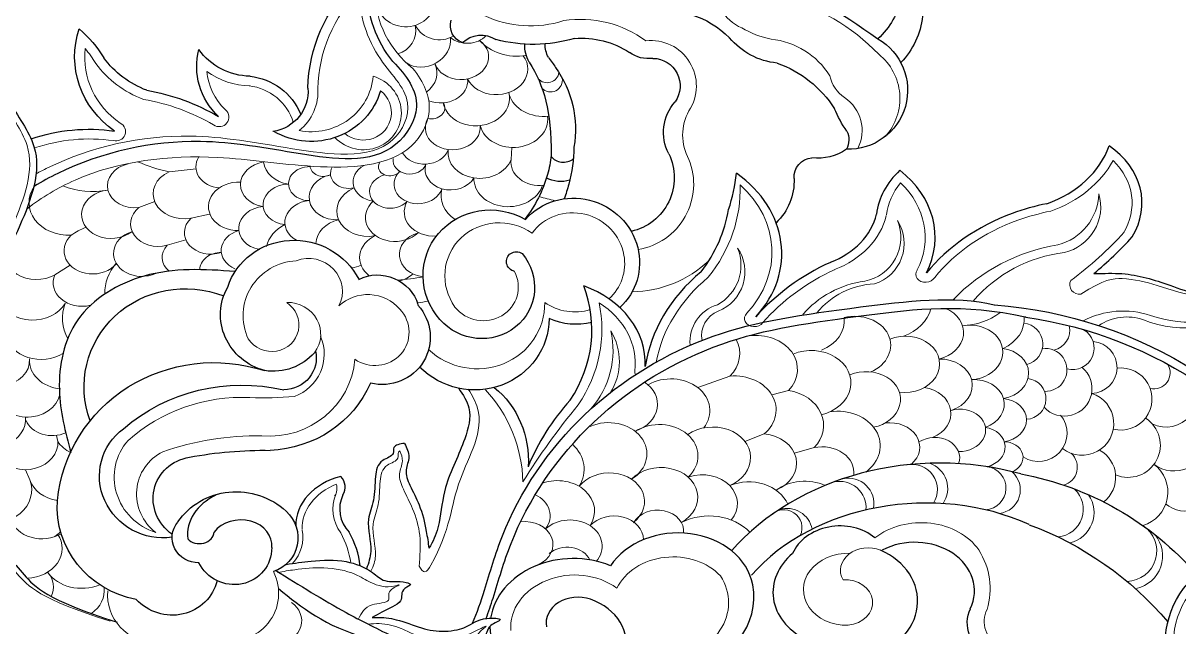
# Model space of a CAD drawing. Header units: inches. Extents: x 21 to 222, y 5 to 84.
# Drawn here: x 56.1 to 101.34, y 33.87 to 57.52 of the extents above; entities that cross this region are included whole.
import ezdxf

# ---------------------------------------------------------------- set-up
doc = ezdxf.new("R2010")
doc.units = ezdxf.units.IN
doc.header["$MEASUREMENT"] = 0
doc.layers.add('Cay', color=96, linetype='Continuous', lineweight=15)
doc.layers.add('LAYER4', color=250, linetype='Continuous', lineweight=9)
doc.layers.add('NETTHAY', color=7, linetype='Continuous')

# ---------------------------------------------------------------- blocks, each defined once
blk = doc.blocks.new('ro')
at = {"layer": 'LAYER4', "ltscale": 3000}
for p, q in [((4307.399, -10309.529), (4307.362, -10308.944)), ((4323.924, -10310.12), (4322.608, -10309.982)), ((4325.386, -10311.845), (4324.614, -10311.562)), ((4322.859, -10312.359), (4321.977, -10312.167)), ((4324.018, -10313.678), (4323.114, -10313.411)), ((4329.437, -10315.102), (4328.708, -10314.636)), ((4296.826, -10320.003), (4298.374, -10320.559)), ((4293.997, -10320.697), (4294.8, -10320.904)), ((4295.169, -10322.8), (4296.102, -10323.168)), ((4329.302, -10323.162), (4329.359, -10322.866)), ((4292.755, -10323.46), (4293.712, -10323.726)), ((4330.656, -10325.02), (4330.861, -10324.527)), ((4329.16, -10327.538), (4329.441, -10327.764))]:
    blk.add_line(p, q, dxfattribs=at)
for centre, radius, start, end in [((4308.978, -10301.406), 5.751, 327.3564, 3.1177), ((4296.948, -10311.501), 10.166, 104.7415, 135.9819), ((4312.486, -10301.621), 1.493, 191.0191, 4.7678), ((4309.243, -10301.381), 4.732, 307.7554, 359.195), ((4295.377, -10301.191), 2.162, 293.878, 330.5289), ((4304.042, -10308.068), 5.314, 81.2823, 126.432), ((4306.459, -10297.786), 5.282, 252.2299, 295.1962), ((4293.96, -10299.284), 4.51, 281.1899, 300.558), ((4310.866, -10302.421), 1.321, 238.5495, 331.9047), ((4313.173, -10303.288), 1.168, 167.896, 255.0816), ((4295.233, -10307.502), 3.814, 95.9984, 147.9803), ((4300.639, -10305.972), 2.193, 83.5334, 213.2672), ((4291.359, -10306.578), 2.748, 128.8154, 221.8697), ((4290.327, -10305.115), 1.711, 304.1725, 347.714), ((4305.487, -10305.692), 0.568, 169.399, 317.9773), ((4305.658, -10305.238), 0.579, 188.215, 318.4783), ((4292.353, -10308.125), 1.916, 123.7291, 207.2401), ((4296.705, -10308.35), 2.406, 330.8493, 29.2093), ((4301.786, -10310.717), 3.21, 158.1414, 260.5582), ((4281.166, -10311.82), 2.258, 163.8487, 257.205), ((4281.663, -10311.082), 2.668, 182.3611, 255.1567), ((4290.45, -10313.589), 2.044, 147.2408, 252.6641), ((4290.728, -10313.298), 2.157, 157.7912, 258.8921), ((4279.811, -10320.933), 6.963, 40.9073, 82.9476), ((4279.541, -10322.575), 9.029, 43.9241, 80.8309), ((4298.128, -10314.966), 2.029, 145.5343, 248.547), ((4298.458, -10314.644), 2.167, 157.5827, 241.6962), ((4301.656, -10310.351), 5.58, 226.8668, 268.949), ((4279.941, -10315.583), 0.465, 261.1224, 26.1944), ((4289.661, -10319.351), 3.816, 39.0903, 87.2964), ((4289.71, -10320.109), 4.732, 40.2587, 82.6752), ((4274.567, -10311.534), 5.865, 237.3445, 289.3396), ((4274.823, -10312.199), 5.473, 231.3195, 291.6881), ((4277.827, -10321.044), 4.189, 62.6005, 108.3337), ((4296.937, -10318.028), 1.256, 348.7449, 69.0564), ((4296.9, -10318.329), 1.855, 354.366, 73.3671), ((4277.651, -10319.509), 2.366, 55.4604, 109.8852), ((4282.723, -10318.456), 1.016, 95.8652, 256.2209), ((4280.267, -10318.649), 1.038, 120.7546, 285.335), ((4281.395, -10317.781), 0.992, 167.6504, 257.1633), ((4305.017, -10319.285), 2.851, 148.7807, 212.1364), ((4306.757, -10318.758), 4.284, 167.18, 221.4064), ((4279.375, -10319.584), 1.254, 94.4337, 268.758), ((4281.577, -10319.703), 1.037, 81.3938, 272.6712), ((4276.334, -10319.843), 0.779, 147.7834, 283.635), ((4277.931, -10321.108), 1.502, 82.7122, 284.2618), ((4280.662, -10320.605), 1.334, 129.7805, 317.3926), ((4275.752, -10320.992), 1.476, 139.6999, 296.8741), ((4282.546, -10321.102), 0.989, 97.0551, 267.1154), ((4279.808, -10322.297), 1.531, 107.4985, 308.1014), ((4275.358, -10322.95), 1.64, 125.2673, 306.457), ((4281.909, -10322.758), 1.375, 140.5755, 303.0681), ((4277.585, -10323.342), 1.557, 122.6013, 292.8525), ((4279.689, -10324.899), 1.504, 118.547, 232.1464), ((4274.81, -10325.004), 1.523, 125.1983, 309.7412), ((4280.946, -10324.402), 0.907, 132.706, 254.0053), ((4277.352, -10325.613), 1.687, 127.1818, 253.5779), ((4283.945, -10325.5), 1.151, 130.7217, 263.2348), ((4284.535, -10325.42), 1.048, 97.4796, 266.6746), ((4287.59, -10325.436), 1.288, 108.6144, 214.4212), ((4288.019, -10325.486), 1.219, 78.2069, 212.6473), ((4291.102, -10326.178), 1.239, 77.657, 189.9917), ((4291.524, -10326.366), 1.276, 77.7947, 184.8573), ((4280.74, -10326.596), 1.508, 145.4237, 257.0097), ((4281.1, -10326.439), 1.347, 133.6969, 264.2938), ((4294.073, -10327.64), 1.244, 73.3769, 169.151), ((4294.218, -10327.337), 0.877, 41.5362, 205.5365), ((4277.668, -10328.462), 1.465, 122.7786, 268.8286), ((4277.529, -10328.694), 1.61, 140.7955, 257.2674), ((4271.511, -10332.875), 3.877, 342.5055, 125.2123), ((4283.291, -10331.86), 1.252, 290.7189, 27.526)]:
    blk.add_arc(centre, radius, start, end, dxfattribs=at)
for centre, major_axis, ratio, start_param, end_param in [((4309.359, -10306.41), (6.984, 2.462), 0.966527, -0.306238, 0.427461), ((4324.071, -10304.652), (3.723, 1.313), 0.966527, -1.301293, -0.222274), ((4332.008, -10307.333), (4.307, 3.29), 0.941815, 1.808267, 1.973059), ((4323.416, -10302.051), (4.775, 1.683), 0.966527, -1.544809, -0.965645), ((4314.565, -10307.242), (1.765, 0.622), 0.966527, 1.513438, 5.191066), ((4317.129, -10305.192), (2.91, 1.026), 0.966527, 2.89613, 4.552164), ((4320.033, -10302.575), (3.301, 1.164), 0.966527, 4.377025, 5.018455), ((4319.164, -10305.095), (2.788, 0.983), 0.966527, -1.134558, -0.40956), ((4314.565, -10307.242), (1.309, 0.461), 0.966527, 1.911524, 5.064343), ((4319.282, -10306.192), (2.416, 0.852), 0.966527, 2.734966, 3.687005), ((4320.315, -10308.382), (2.365, 0.834), 0.966527, 1.344585, 2.520154), ((4326.667, -10315.985), (9.244, 3.259), 0.966527, 1.396669, 1.766525), ((4321.509, -10307.475), (0.453, 0.16), 0.966527, 1.933392, 4.984377), ((4326.499, -10308.175), (0.446, 0.157), 0.966527, 1.713641, 4.631897), ((4327.604, -10316.503), (7.743, 2.73), 0.966527, 0.889729, 1.363646), ((4301.124, -10293.344), (18.186, 6.411), 0.966527, 4.601373, 4.643304), ((4304.37, -10314.502), (2.329, 0.821), 0.966527, 0.2814, 2.646142), ((4307.915, -10315.206), (2.542, 0.896), 0.966527, -0.94217, 1.847972), ((4304.37, -10314.502), (2.329, 0.821), 0.966527, 2.646142, 3.620248), ((4317.15, -10315.876), (1.519, 0.536), 0.966527, 0.839092, 3.278554), ((4317.556, -10317.141), (2.644, 0.932), 0.966527, -0.75115, 1.162111), ((4308.768, -10315.651), (1.626, 0.573), 0.966527, 2.351689, 5.281628), ((4314.3, -10317.993), (1.969, 0.375), 0.963109, 0.604204, 2.256853), ((4304.37, -10314.502), (2.329, 0.821), 0.966527, 4.055341, 4.989996), ((4309.099, -10316.407), (3.151, 1.111), 0.966527, 2.802443, 5.139516), ((4314.011, -10317.85), (1.593, 0.562), 0.966527, 2.067782, 4.975709), ((4318.143, -10317.949), (1.464, 0.516), 0.966527, 1.17929, 3.450625), ((4318.988, -10317.509), (1.266, 0.446), 0.966527, 1.83504, 5.370359), ((4318.717, -10318.898), (2.167, 0.764), 0.966527, 2.421744, 4.005228), ((4319.179, -10318.775), (4.016, 1.416), 0.966527, 2.892575, 4.445596), ((4310.74, -10324.248), (1.73, 4.825), 0.727508, 1.025117, 2.000625), ((4319.694, -10305.215), (15.394, 5.427), 0.966527, 4.271631, 4.403883), ((4320.202, -10329.139), (7.881, 2.778), 0.966527, 0.487535, 1.264638), ((4319.394, -10336.086), (12.826, 4.521), 0.966527, 0.877286, 1.238961), ((4323.745, -10324.942), (2.681, 0.945), 0.966527, 4.679594, 6.656679), ((4323.095, -10325.747), (2.274, 0.802), 0.966527, -1.238259, 0.749503), ((4321.036, -10330.465), (2.278, 0.803), 0.966527, 2.346258, 4.60207), ((4324.643, -10330.672), (2.131, 0.751), 0.966527, 4.337114, 6.063328)]:
    blk.add_ellipse(centre, major_axis=major_axis, ratio=ratio, start_param=start_param, end_param=end_param, dxfattribs=at)
at = {"layer": 'LAYER4', "ltscale": 3000, "extrusion": (0, 0, -1)}
for centre, major_axis, ratio, start_param, end_param in [((4309.503, -10302.995), (-1.125, 0.038), 0.813953, 3.861799, 5.604259), ((4307.075, -10302.698), (-2.253, 0.076), 0.813953, 3.725382, 4.868847), ((4309.805, -10304.584), (-1.323, 0.045), 0.813953, 3.401864, 7.094364), ((4311.599, -10303.902), (-1.178, 0.584), 0.852059, 3.580222, 5.995231), ((4308.098, -10305.167), (-1.506, 0.051), 0.813953, 3.486544, 6.799745), ((4312.512, -10305.354), (-1.533, 0.052), 0.813953, -0.861613, 0.333709), ((4310.791, -10305.74), (-1.295, 0.044), 0.813953, 4.21745, 6.346939), ((4309.083, -10306.59), (-1.606, 0.054), 0.813953, 3.252816, 6.471688), ((4305.799, -10306.026), (-1.745, 0.059), 0.813953, 3.359863, 4.813134), ((4311.244, -10307.039), (-0.644, 0.022), 0.813953, 4.385971, 6.740359), ((4307.277, -10307.604), (-1.645, 0.056), 0.813953, 3.311958, 6.365274), ((4310.214, -10307.981), (-1.327, 0.045), 0.813953, 2.703881, 6.332837), ((4308.889, -10309.171), (-1.56, 0.053), 0.813953, 3.018855, 5.95656), ((4311.567, -10308.795), (-1.177, 0.04), 0.813953, 3.534743, 5.952682), ((4281.359, -10311.681), (-3.964, 0.134), 0.813953, -0.496238, 0.667104), ((4283.56, -10307.744), (-5.739, 0.194), 0.813953, -1.197842, -0.444915), ((4306.003, -10309.64), (-1.403, 0.047), 0.813953, 3.002168, 4.823236), ((4312.29, -10309.574), (-0.808, 0.027), 0.813953, 2.963484, 5.971364), ((4317.845, -10309.507), (-1.525, 0.051), 0.813953, 3.214224, 4.482873), ((4319.125, -10310.726), (-1.348, 0.045), 0.813953, 1.720266, 4.489427), ((4321.359, -10309.869), (-1.27, 0.043), 0.813953, 2.635435, 4.574412), ((4322.159, -10304.748), (-6.803, 0.23), 0.813953, 4.180639, 4.422602), ((4310.312, -10309.99), (-1.242, 0.042), 0.813953, 2.860379, 5.801724), ((4311.879, -10310.706), (-1.177, 0.04), 0.813953, 2.417238, 5.991633), ((4313.255, -10309.878), (-0.549, 0.019), 0.813953, 2.667459, 5.72144), ((4313.874, -10310.602), (-1.162, 0.039), 0.813953, 2.112751, 4.524303), ((4315.222, -10310.193), (-0.903, 0.03), 0.813953, 2.681287, 4.95323), ((4316.455, -10309.814), (-0.656, 0.022), 0.813953, 3.165792, 5.217772), ((4317.141, -10310.693), (-1.01, 0.034), 0.813953, 1.511299, 4.677603), ((4323.196, -10311.176), (-1.496, 0.05), 0.813953, 2.051455, 4.912306), ((4325.581, -10310.782), (-1.322, 0.045), 0.813953, 1.78626, 4.832728), ((4292.457, -10313.353), (-5.064, 0.171), 0.813953, -0.418385, 0.671623), ((4285.128, -10312.506), (-4.158, 0.14), 0.813953, 2.522121, 3.011219), ((4300.778, -10314.072), (-5.984, 0.202), 0.813953, -0.675049, 0.706702), ((4305.834, -10311.094), (-9.5, 0.321), 0.813953, -0.604682, 0.002182), ((4307.506, -10310.435), (-1.689, 0.057), 0.813953, 3.089436, 5.990261), ((4313.223, -10311.063), (-1.014, 0.034), 0.813953, 1.83499, 5.592452), ((4315.805, -10311.341), (-1.356, 0.046), 0.813953, 1.778874, 4.739209), ((4318.183, -10311.703), (-1.199, 0.04), 0.813953, 1.516727, 4.566085), ((4320.58, -10311.791), (-1.439, 0.049), 0.813953, 1.463871, 4.702793), ((4327.581, -10308.422), (-3.258, 0.11), 0.813953, 4.214411, 4.902101), ((4308.92, -10311.241), (-1.864, 0.063), 0.813953, 2.902453, 3.998646), ((4314.297, -10312.003), (-1.526, 0.052), 0.813953, 2.009066, 4.915892), ((4326.71, -10312.171), (-1.443, 0.049), 0.813953, 1.660377, 5.432458), ((4328.738, -10311.599), (-1.954, 0.066), 0.813953, 2.589888, 4.730524), ((4311.11, -10312.05), (-1.451, 0.049), 0.813953, 2.675133, 4.756407), ((4312.993, -10312.317), (-1.442, 0.049), 0.813953, 2.375491, 5.548465), ((4317.041, -10312.561), (-1.289, 0.044), 0.813953, 1.626055, 4.08156), ((4319.27, -10312.85), (-1.289, 0.044), 0.813953, 1.626055, 4.456008), ((4324.42, -10312.62), (-1.365, 0.046), 0.813953, 2.328868, 4.984286), ((4279.322, -10319.27), (-9.508, 0.893), 0.782475, 1.70874, 1.884537), ((4279.322, -10319.27), (-9.138, 0.308), 0.813953, 1.948016, 2.526231), ((4293.605, -10311.607), (-4.412, 0.149), 0.813953, -1.169718, -0.21829), ((4315.36, -10313.598), (-1.47, 0.05), 0.813953, 1.798973, 3.09695), ((4321.89, -10313.049), (-1.296, 0.044), 0.813953, 2.387692, 5.072633), ((4317.361, -10313.981), (-1.883, 0.064), 0.813953, 2.080605, 2.934228), ((4320.169, -10313.915), (-1.236, 0.042), 0.813953, 1.860103, 4.201399), ((4325.235, -10314.06), (-1.374, 0.046), 0.813953, 1.911211, 5.187849), ((4326.265, -10315.504), (-3.735, 0.126), 0.813953, 2.011083, 2.235275), ((4293.035, -10304.006), (-18.986, 0.641), 0.813953, -0.867477, -0.665473), ((4311.434, -10314.106), (-1.362, 0.046), 0.813953, 1.890024, 4.524184), ((4313.239, -10314.26), (-1.481, 0.05), 0.813953, 2.041931, 3.929623), ((4327.604, -10313.929), (-1.394, 0.047), 0.813953, 2.389656, 5.64068), ((4321.421, -10314.849), (-1.017, 0.034), 0.813953, 1.522811, 3.108116), ((4323.117, -10314.248), (-1.148, 0.039), 0.813953, 2.445184, 3.91477), ((4330.316, -10314.057), (-1.566, 0.053), 0.813953, 2.764976, 5.281043), ((4315.36, -10313.598), (-1.47, 0.05), 0.813953, -1.427468, -1.084795), ((4324.048, -10315.918), (-2.977, 0.1), 0.813953, 2.498822, 3.144715), ((4287.368, -10315.077), (-0.48, 0.016), 0.813953, 2.548377, 5.842654), ((4286.584, -10322.354), (-10.628, 0.359), 0.813953, 2.049425, 2.492978), ((4291.55, -10320.289), (-8.925, 0.301), 0.813953, 2.329862, 2.9669), ((4313.239, -10314.26), (-1.481, 0.05), 0.813953, -1.29196, -0.767264), ((4328.112, -10315.479), (-1.409, 0.048), 0.813953, 2.765704, 4.963871), ((4330.489, -10315.912), (-1.7, 0.057), 0.813953, 2.246305, 5.81659), ((4285.716, -10315.219), (-2.885, 0.097), 0.813953, -1.552199, -0.867176), ((4287.154, -10317.908), (-1.62, 0.055), 0.813953, -1.333235, 1.06339), ((4289.311, -10316.395), (-2.244, 0.076), 0.813953, -1.198808, -0.235711), ((4306.015, -10319.437), (-4.616, 0.156), 0.813953, -0.12567, 0.874263), ((4312.25, -10317.86), (-9.235, 0.312), 0.813953, -0.530101, 0.146406), ((4326.035, -10317.162), (-3.042, 0.103), 0.813953, 2.82264, 3.528875), ((4284.531, -10317.285), (-1.924, 0.065), 0.813953, -1.111197, 0.059322), ((4285.26, -10318.857), (-1.622, 0.055), 0.813953, -1.5303, 1.744169), ((4290.807, -10318.534), (-1.748, 0.059), 0.813953, -1.132459, 1.833006), ((4293.211, -10317.346), (-1.912, 0.065), 0.813953, -1.164531, 0.068956), ((4295.644, -10317.216), (-0.483, 0.016), 0.813953, 2.385373, 5.715742), ((4288.369, -10319.433), (-1.676, 0.057), 0.813953, 4.522561, 8.27853), ((4295.596, -10319.692), (-2.033, 0.069), 0.813953, -0.693226, 1.697937), ((4330.084, -10317.78), (-1.742, 0.059), 0.813953, 3.272769, 5.319303), ((4298.492, -10318.93), (-2.138, 0.072), 0.813953, -0.704945, 0.36996), ((4283.904, -10319.879), (-1.512, 0.051), 0.813953, -1.400321, 1.375984), ((4286.694, -10320.462), (-1.579, 0.053), 0.813953, -1.239584, 1.565658), ((4292.921, -10320.349), (-1.943, 0.066), 0.813953, -1.326041, 1.997194), ((4328.957, -10319.227), (-1.718, 0.058), 0.813953, 3.061533, 4.562547), ((4332.097, -10319.287), (-1.428, 0.048), 0.813953, 3.221911, 6.339922), ((4290.26, -10321.15), (-1.675, 0.057), 0.813953, -1.382427, 2.022656), ((4285.045, -10321.373), (-1.477, 0.05), 0.813953, -1.211106, 1.614103), ((4296.638, -10321.658), (-2.044, 0.069), 0.813953, -0.797093, 1.635485), ((4299.703, -10321.691), (-1.909, 0.064), 0.813953, -0.594476, 2.142357), ((4302.036, -10321.382), (-1.712, 0.058), 0.813953, -1.223049, 0.870268), ((4300.931, -10319.779), (-0.49, 0.017), 0.813953, 3.03482, 3.493089), ((4287.729, -10321.825), (-1.581, 0.053), 0.813953, -1.139723, 1.357069), ((4294.437, -10322.405), (-2.137, 0.072), 0.813953, -0.692551, 1.335799), ((4330.75, -10320.72), (-1.554, 0.052), 0.813953, 3.277047, 6.319981), ((4283.796, -10322.133), (-1.3, 0.044), 0.813953, -1.440625, 1.396547), ((4268.784, -10340.457), (-42.677, 1.441), 0.813953, 2.519708, 2.643076), ((4285.726, -10322.623), (-1.257, 0.042), 0.813953, 4.641158, 8.161289), ((4291.64, -10323.394), (-2.077, 0.07), 0.813953, -0.873328, 1.71578), ((4332.485, -10322.123), (-1.625, 0.055), 0.813953, 2.744522, 6.347106), ((4284.73, -10323.443), (-1.203, 0.041), 0.813953, -1.319434, 1.339884), ((4289.131, -10323.455), (-1.475, 0.05), 0.813953, -0.787896, 1.675181), ((4297.674, -10323.969), (-1.847, 0.062), 0.813953, -1.12501, 2.242052), ((4300.261, -10323.884), (-1.891, 0.064), 0.813953, -0.751125, 2.195026), ((4302.719, -10323.784), (-1.881, 0.063), 0.813953, -0.945944, 2.019178), ((4329.566, -10321.796), (-1.333, 0.045), 0.813953, 3.428717, 5.190837), ((4286.945, -10323.963), (-1.221, 0.041), 0.813953, -0.317481, 2.199419), ((4295.369, -10324.232), (-1.766, 0.06), 0.813953, -1.144304, 1.430103), ((4283.597, -10323.942), (-0.938, 0.032), 0.813953, -1.154037, 1.538121), ((4292.392, -10324.691), (-1.558, 0.053), 0.813953, -0.129007, 1.778145), ((4306.139, -10324.536), (-2.269, 0.077), 0.813953, -0.484257, 0.68528), ((4327.731, -10322.459), (-1.782, 0.06), 0.813953, 3.605808, 4.126532), ((4330.86, -10323.255), (-1.561, 0.053), 0.813953, 3.680321, 6.315417), ((4298.196, -10326.185), (-1.732, 0.058), 0.813953, -0.623561, 1.899395), ((4300.174, -10325.88), (-1.791, 0.06), 0.813953, -1.004463, 2.44261), ((4302.668, -10326.079), (-1.715, 0.058), 0.813953, -0.824786, 2.532875), ((4293.227, -10326.798), (-2.1, 0.071), 0.813953, 1.043449, 2.252093), ((4295.934, -10326.759), (-2.017, 0.068), 0.813953, 0.308495, 2.00477), ((4305.189, -10326.544), (-1.825, 0.062), 0.813953, -0.5232, 1.928956), ((4316.865, -10325.439), (-1.05, 0.035), 0.813953, -0.489919, 0.2079), ((4314.606, -10327.339), (-2.888, 0.097), 0.813953, 1.986369, 3.134207), ((4328.972, -10324.619), (-1.747, 0.059), 0.813953, 3.385195, 4.484632), ((4332.514, -10325.533), (-1.953, 0.066), 0.813953, 4.377233, 6.570286), ((4306.977, -10326.769), (-1.463, 0.049), 0.813953, -0.587807, 1.007829), ((4313.244, -10326.412), (-2.768, 0.093), 0.813953, 2.789649, 3.648908), ((4300.332, -10327.521), (-1.274, 0.043), 0.813953, -0.10986, 2.671848), ((4297.866, -10328.812), (-2.513, 0.085), 0.813953, 0.620044, 2.089311), ((4302.445, -10327.94), (-1.441, 0.049), 0.813953, -0.018011, 2.453898), ((4304.575, -10328.241), (-1.574, 0.053), 0.813953, -0.647863, 2.373288), ((4306.754, -10328.157), (-1.377, 0.046), 0.813953, -1.097719, 1.679821), ((4330.047, -10326.582), (-1.581, 0.053), 0.813953, 3.364493, 5.299838), ((4287.618, -10329.711), (-3.219, 0.109), 0.813953, 0.479382, 2.295025), ((4320.148, -10327.82), (-2.689, 0.091), 0.813953, -0.644376, 0.129979), ((4322.473, -10329.984), (-7.413, 0.25), 0.813953, 0.118516, 0.366599), ((4330.837, -10328.351), (-1.747, 0.059), 0.813953, -1.564115, 0.4712), ((4289.337, -10330.336), (-5.086, 0.172), 0.813953, -0.271848, 0.443122), ((4290.159, -10329.383), (-1.324, 0.045), 0.813953, 1.064927, 3.546852), ((4291.134, -10330.31), (-2.138, 0.072), 0.813953, 1.487412, 4.693674), ((4299.602, -10331.1), (-2.894, 0.098), 0.813953, 0.613974, 2.732667), ((4304.704, -10329.25), (-1.192, 0.04), 0.813953, 0.340345, 2.335502), ((4300.293, -10330.991), (-3.403, 0.115), 0.813953, -1.516491, 0.458078), ((4304.359, -10332.107), (-3.055, 0.103), 0.813953, 0.799121, 3.18135), ((4328.128, -10328.707), (-1.91, 0.064), 0.813953, 3.621748, 5.149266), ((4330.943, -10330.201), (-1.435, 0.048), 0.813953, -0.437826, 0.620343), ((4291.289, -10330.954), (-1.36, 0.046), 0.813953, -1.470041, 1.596347), ((4328.883, -10330.38), (-1.829, 0.062), 0.813953, -0.877485, 0.065603), ((4318.976, -10331.848), (-1.46, 0.049), 0.813953, 3.849812, 7.105186)]:
    blk.add_ellipse(centre, major_axis=major_axis, ratio=ratio, start_param=start_param, end_param=end_param, dxfattribs=at)
at = {"layer": 'LAYER4', "ltscale": 3000}
for points, knots in [([(4348.549, -10303.145), (4348.543, -10303.156), (4348.041, -10304.056), (4348.364, -10306.451), (4345.643, -10308.364), (4342.877, -10311.443), (4344.294, -10316.582), (4344.139, -10323.298), (4340.341, -10330.222), (4334.18, -10334.239), (4328.447, -10335.575), (4323.997, -10337.548), (4319.939, -10339.029), (4318.492, -10340.955), (4317.983, -10341.633)], [13.694755, 13.694755, 13.694755, 13.694755, 14.169073, 53.423338, 92.598745, 129.693508, 201.755993, 276.21101, 389.45037, 481.686003, 541.921572, 606.790035, 664.676772, 696.067211, 696.067211, 696.067211, 696.067211]), ([(4313.82, -10304.508), (4313.27, -10305.369), (4311.919, -10306.478), (4313.292, -10309.7), (4318.322, -10308.99), (4323.56, -10307.993), (4327.904, -10308.945), (4330.171, -10310.123), (4330.352, -10310.223)], [81.507045, 81.507045, 81.507045, 81.507045, 115.694969, 142.362107, 200.078644, 260.588598, 349.057468, 356.863945, 356.863945, 356.863945, 356.863945]), ([(4312.14, -10305.122), (4311.617, -10305.791), (4311.018, -10307.066), (4312.5, -10309.865), (4317.029, -10310.028), (4322.246, -10309.129), (4327.339, -10309.698), (4330.07, -10311.364), (4330.789, -10311.916)], [114.173239, 114.173239, 114.173239, 114.173239, 146.056636, 172.723774, 233.490218, 291.61745, 378.777777, 413.231937, 413.231937, 413.231937, 413.231937]), ([(4333.466, -10305.376), (4333.072, -10305.315), (4332.31, -10305.642), (4331.916, -10307.039), (4330.092, -10309.181), (4331.522, -10313.032), (4333.484, -10316.778), (4335.384, -10321.26), (4334.528, -10326.16), (4331.829, -10328.854), (4330.221, -10330.775), (4326.769, -10331.857)], [852.020651, 852.020651, 852.020651, 852.020651, 859.614852, 875.898658, 907.521822, 957.364121, 1015.417235, 1077.241049, 1139.746491, 1191.611053, 1216.784237, 1216.784237, 1216.784237, 1216.784237]), ([(4274.44, -10318.499), (4274.111, -10318.449), (4273.051, -10318.283), (4271.296, -10317.764), (4270.804, -10316.646), (4269.555, -10315.649), (4271.372, -10315.878), (4272.468, -10315.913), (4274.32, -10316.294), (4276.017, -10315.614), (4277.724, -10315.211), (4278.749, -10315.315), (4279.869, -10316.042)], [7.095279, 7.095279, 7.095279, 7.095279, 16.907404, 45.109838, 64.47034, 74.429192, 87.206536, 104.384852, 123.182791, 149.268206, 169.959662, 185.506634, 185.506634, 185.506634, 185.506634]), ([(4309.466, -10320.641), (4309.287, -10320.94), (4308.474, -10322.299), (4310.383, -10325.434), (4310.292, -10327.515), (4311.554, -10329.62), (4311.75, -10329.329), (4311.844, -10329.192)], [0, 0, 0, 0, 14.317866, 64.966331, 127.515446, 133.335707, 138.563065, 138.563065, 138.563065, 138.563065]), ([(4312.778, -10323.616), (4312.703, -10323.78), (4312.575, -10324.143), (4312.893, -10324.77), (4312.577, -10325.564), (4312.082, -10326.494), (4311.72, -10327.759), (4311.803, -10328.703), (4311.847, -10329.206)], [2.755477, 2.755477, 2.755477, 2.755477, 10.557505, 20.065972, 31.808488, 47.388467, 67.559304, 90.629325, 90.629325, 90.629325, 90.629325]), ([(4312.778, -10323.616), (4312.803, -10323.637), (4312.877, -10323.727), (4312.787, -10324.092), (4313.606, -10324.29), (4313.77, -10325.218), (4313.733, -10326.158), (4314.238, -10327.35), (4313.839, -10328.434), (4314.026, -10329.169), (4314.183, -10329.44)], [5.648999, 5.648999, 5.648999, 5.648999, 7.128984, 11.381457, 19.480975, 31.977698, 49.732328, 64.1116, 87.893244, 98.834999, 98.834999, 98.834999, 98.834999]), ([(4318.681, -10329.493), (4318.406, -10329.447), (4317.669, -10329.323), (4316.394, -10329.209), (4315.083, -10329.441), (4314.107, -10330.057), (4313.418, -10330.278), (4312.617, -10330.031), (4313.475, -10330.363), (4313.109, -10330.999), (4314.364, -10330.948), (4314.628, -10331.457), (4314.775, -10331.739)], [0, 0, 0, 0, 9.94054, 26.629911, 45.285865, 55.775975, 70.087119, 72.255344, 78.627896, 85.283875, 95.268609, 107.734327, 107.734327, 107.734327, 107.734327]), ([(4314.305, -10331.993), (4314.129, -10331.975), (4313.583, -10331.945), (4312.822, -10332.112), (4311.993, -10332.591), (4311.016, -10332.625), (4310.028, -10332.608), (4309.358, -10332.499), (4308.3, -10331.88), (4309.191, -10332.55), (4309.211, -10333.175), (4310.008, -10333.551), (4310.85, -10333.614), (4310.775, -10334.3), (4309.884, -10334.511), (4308.959, -10334.431), (4307.733, -10334.049), (4307.001, -10334.526), (4305.733, -10334.287), (4306.871, -10335.304), (4307.666, -10335.385), (4308.413, -10335.79), (4308.701, -10336.399), (4308.325, -10336.86), (4308.225, -10337.489), (4307.562, -10338.185), (4306.478, -10338.168), (4305.604, -10338.175), (4304.553, -10338.164), (4304.279, -10339.298), (4301.777, -10338.803), (4304.714, -10339.812), (4306, -10338.972), (4307.032, -10340.227), (4305.702, -10340.8), (4307.088, -10341.709), (4305.664, -10342.65), (4304.385, -10342.482), (4303.294, -10342.318), (4302.534, -10343.053), (4304.205, -10343.03), (4303.934, -10344.695), (4306.33, -10344.096), (4306.896, -10345.432), (4306.396, -10346.266), (4305.468, -10346.376), (4304.658, -10346.398), (4303.972, -10346.357), (4302.992, -10346.775), (4304.157, -10347.244), (4305.012, -10347.439), (4306.211, -10347.211), (4306.706, -10348.033), (4306.478, -10348.41), (4306.338, -10348.612)], [8.99662, 8.99662, 8.99662, 8.99662, 18.422075, 38.265136, 49.67338, 72.267604, 89.035263, 100.185466, 115.424835, 124.991111, 141.915808, 158.149152, 169.100492, 180.46536, 189.659309, 215.086866, 231.003858, 254.486502, 263.140838, 282.7334, 301.414102, 314.616414, 327.271733, 339.238466, 348.679529, 369.118761, 390.018001, 402.470234, 417.958454, 439.073695, 461.848807, 494.251264, 524.661609, 543.77629, 560.571752, 579.914175, 605.252335, 627.455153, 652.087695, 658.687422, 677.578143, 699.101833, 736.237535, 757.535717, 774.945487, 790.343536, 804.448188, 818.067224, 830.074706, 845.979747, 862.527369, 885.841976, 898.182502, 912.704388, 912.704388, 912.704388, 912.704388])]:
    blk.add_open_spline(points, degree=3, knots=knots, dxfattribs=at)
for points in [[(4311.652, -10315.204), (4312.055, -10315.278), (4312.464, -10315.332), (4312.873, -10315.37)], [(4311.399, -10316.375), (4311.572, -10316.408), (4311.747, -10316.438), (4311.921, -10316.465)]]:
    blk.add_open_spline(points, degree=3, dxfattribs=at)
at = {"layer": 'NETTHAY', "ltscale": 200}
for centre, radius, start, end in [((4312.762, -10335.793), 39.54, 116.1695, 125.7267), ((4308.787, -10301.291), 5.567, 321.0122, 0.0887), ((4292.08, -10301.029), 3.586, 190.3439, 227.9439), ((4300.019, -10306.777), 4.459, 79.1391, 135.3684), ((4291.376, -10302.168), 3.883, 186.4092, 223.6225), ((4309.463, -10303.057), 0.867, 289.494, 17.3474), ((4308.856, -10304.818), 1.301, 46.471, 123.509), ((4291.1, -10306.176), 2.862, 119.8973, 271.9094), ((4294.212, -10301.463), 3.42, 275.6425, 320.364), ((4304.001, -10307.902), 4.239, 85.4014, 123.227), ((4306.342, -10296.808), 7.154, 253.7591, 284.5318), ((4304.241, -10303.911), 1.518, 333.4774, 358.9944), ((4305.085, -10303.998), 1.655, 330.24, 1.6463), ((4300.565, -10305.973), 1.335, 90.8639, 214.745), ((4300.758, -10303.08), 1.573, 262.2384, 305.8176), ((4296.326, -10309.947), 5.383, 109.289, 147.7207), ((4309.482, -10308.085), 5.191, 144.651, 189.383), ((4297.788, -10308.221), 2.244, 332.6023, 41.4977), ((4286.809, -10305.018), 5.374, 324.2859, 337.5255), ((4292.065, -10308.573), 0.985, 154.9279, 208.0894), ((4292.566, -10307.045), 2.417, 235.4812, 277.0268), ((4292.787, -10310.38), 0.939, 356.0817, 85.4808), ((4302.174, -10310.41), 2.659, 154.2108, 257.4662), ((4296.551, -10310.549), 2.828, 177.8835, 226.2307), ((4285.635, -10337.712), 21.218, 94.297, 150.4606), ((4285.533, -10337.618), 20.69, 98.3669, 150.343), ((4285.473, -10339.312), 14.829, 100.5055, 139.1223), ((4287.966, -10342.281), 16.102, 110.368, 139.8024), ((4271.511, -10332.875), 4.271, 342.5055, 118.1832), ((4283.744, -10331.927), 1.612, 291.8907, 24.7114)]:
    blk.add_arc(centre, radius, start, end, dxfattribs=at)
for centre, major_axis, ratio, start_param, end_param in [((4309.359, -10306.41), (7.44, 2.623), 0.966527, -0.306238, 0.446301), ((4324.071, -10304.652), (4.18, 1.473), 0.966527, -1.301293, -0.008256), ((4332.008, -10307.333), (5.407, 1.906), 0.966527, 1.957464, 2.281892), ((4320.033, -10302.575), (2.845, 1.003), 0.966527, 4.377025, 5.339917), ((4319.164, -10305.095), (3.244, 1.144), 0.966527, -1.134558, -0.081949), ((4323.416, -10302.051), (4.319, 1.522), 0.966527, -1.544809, -0.965645), ((4320.311, -10308.371), (2.81, 0.991), 0.966527, 1.343285, 2.41883), ((4317.129, -10305.192), (3.366, 1.186), 0.966527, 3.088507, 4.893158), ((4319.282, -10306.192), (1.96, 0.691), 0.966527, 2.734966, 4.201184), ((4326.55, -10315.743), (9.44, 3.328), 0.966527, 1.398621, 1.769142), ((4327.604, -10316.503), (8.199, 2.89), 0.966527, 0.890135, 1.363646), ((4305.019, -10309.227), (1.331, 0.469), 0.966527, 4.054693, 4.89061), ((4304.323, -10314.449), (2.964, 1.045), 0.966527, 0.376849, 2.572288), ((4308.338, -10315.199), (3.138, 1.106), 0.966527, -1.045259, 1.756642), ((4317.818, -10316.777), (3.252, 1.146), 0.966527, -0.022172, 2.342305), ((4304.323, -10314.449), (2.964, 1.045), 0.966527, 2.572288, 3.616182), ((4308.864, -10315.657), (2.463, 0.868), 0.966527, 2.117902, 5.244767), ((4307.134, -10314.472), (0.465, 0.164), 0.966527, 4.579738, 8.101432), ((4313.811, -10317.046), (1.882, 0.663), 0.966527, 0.747195, 2.529306), ((4318.613, -10317.079), (2.679, 0.945), 0.966527, 4.631244, 6.457066), ((4323.038, -10320.641), (4.728, 1.667), 0.966527, -0.66978, 1.600532), ((4313.698, -10318.076), (2.268, 0.799), 0.966527, 2.091514, 4.592184), ((4304.323, -10314.449), (2.964, 1.045), 0.966527, 4.119285, 4.789915), ((4309.222, -10317.103), (3.467, 1.222), 0.966527, 2.826071, 5.172329), ((4318.451, -10319.073), (1.552, 0.547), 0.966527, 2.615724, 4.336739), ((4318.956, -10317.162), (2.532, 0.893), 0.966527, 3.507541, 4.515039), ((4321.596, -10326.911), (7.335, 2.622), 0.966741, -0.2358, 1.537638), ((4320.223, -10328.976), (8.3, 2.926), 0.966527, 0.502975, 1.454819), ((4310.289, -10323.876), (0.834, 4.069), 0.891873, 0.818036, 1.874143), ((4319.4, -10318.089), (5.353, 1.887), 0.966527, 3.214554, 4.320995), ((4324.278, -10324.894), (2.85, 1.005), 0.966527, 4.216954, 6.862374), ((4318.947, -10342.053), (17.947, 6.327), 0.966527, 1.030246, 1.237351), ((4322.567, -10325.972), (2.014, 0.71), 0.966527, -1.299757, 1.066129), ((4320.609, -10328.943), (3.259, 1.149), 0.966527, 0.248079, 1.990905), ((4324.798, -10326.451), (4.177, 1.828), 0.963795, 4.47066, 5.955034), ((4319.5, -10327.791), (1.707, 0.602), 0.966527, 1.996091, 4.036545), ((4322.558, -10327.836), (1.155, 0.407), 0.966527, 4.325178, 6.649221), ((4320.816, -10328.282), (1.752, 0.617), 0.966527, 2.799549, 5.509638), ((4323.821, -10329.348), (2.153, 0.759), 0.966527, 3.041339, 5.220435)]:
    blk.add_ellipse(centre, major_axis=major_axis, ratio=ratio, start_param=start_param, end_param=end_param, dxfattribs=at)
at = {"layer": 'NETTHAY', "ltscale": 200, "extrusion": (0, 0, -1)}
for centre, major_axis, ratio, start_param, end_param in [((4281.359, -10311.681), (-4.445, 0.15), 0.813953, -0.496238, 0.846568), ((4283.56, -10307.744), (-5.258, 0.177), 0.813953, -1.197842, -0.307845), ((4304.862, -10309.08), (-0.706, 0.024), 0.813953, 3.664518, 5.411648), ((4292.457, -10313.353), (-5.545, 0.187), 0.813953, -0.418385, 0.778146), ((4285.128, -10312.506), (-4.639, 0.157), 0.813953, 2.39358, 3.011219), ((4300.778, -10314.072), (6.456, 0.012), 0.801342, 2.510841, 3.990646), ((4304.625, -10310.231), (-6.364, 5.728), 0.893337, -1.003499, -0.784947), ((4279.322, -10319.27), (-9.618, 0.325), 0.813953, 1.772638, 1.956004), ((4279.322, -10319.27), (-9.618, 0.325), 0.813953, 1.956004, 2.526231), ((4293.605, -10311.607), (-3.931, 0.133), 0.813953, -1.169718, -0.21829), ((4305.971, -10311.079), (-9.156, 0.309), 0.813953, -0.587746, -0.158186), ((4293.035, -10304.006), (-19.688, 2.619), 0.815154, -0.908185, -0.768098), ((4286.584, -10322.354), (-11.108, 0.375), 0.813953, 2.049425, 2.485248), ((4291.417, -10320.361), (-9.564, 0.323), 0.813953, 2.333082, 2.995196), ((4306.031, -10319.447), (-5.116, 0.173), 0.813953, -0.065042, 1.111754), ((4312.292, -10317.86), (-8.795, 0.297), 0.813953, -0.520422, 0.274067), ((4293.307, -10327.807), (-13.973, 0.472), 0.813953, 2.476801, 2.794392), ((4286.844, -10334.139), (-12.192, 0.412), 0.813953, 1.202697, 2.490268), ((4287.601, -10333.692), (-9.865, 0.487), 0.764052, 0.973695, 2.509803), ((4316.469, -10325.378), (-1.05, 0.035), 0.813953, -0.489919, 0.616225), ((4314.789, -10327.207), (-3.018, 0.102), 0.813953, 1.825188, 3.119943), ((4313.339, -10326.402), (-2.342, 0.079), 0.813953, 2.750615, 3.748459), ((4320.371, -10327.645), (-2.662, 0.09), 0.813953, 2.047863, 3.204746), ((4320.475, -10328.19), (-1.516, 0.051), 0.813953, -0.126868, 2.546843), ((4291.535, -10329.194), (-2.39, 0.081), 0.813953, 0.741889, 2.781867), ((4299.372, -10330.59), (-3.69, 0.125), 0.813953, 0.126204, 2.608135), ((4320.689, -10329.675), (-6.018, 0.203), 0.813953, 0.062211, 0.406097), ((4322.454, -10327.532), (-0.701, 0.024), 0.813953, 3.736376, 6.224475), ((4287.931, -10330.417), (-2.921, 0.099), 0.813953, -0.400216, 2.09793), ((4291.24, -10330.918), (-3.483, 0.118), 0.813953, -1.28594, 1.03675), ((4291.499, -10330.427), (-3.245, 0.11), 0.813953, 2.329266, 4.127769), ((4304.443, -10332.062), (-3.977, 0.134), 0.813953, 1.061855, 2.988951), ((4300.279, -10330.751), (-4.615, 0.156), 0.813953, -1.34118, 0.135663), ((4304.711, -10332.948), (-2.868, 0.097), 0.813953, 4.577593, 7.417173), ((4304.19, -10331.929), (-1.52, 0.051), 0.813953, 1.12299, 3.261714), ((4304.443, -10332.062), (-3.977, 0.134), 0.813953, 3.112369, 3.711303)]:
    blk.add_ellipse(centre, major_axis=major_axis, ratio=ratio, start_param=start_param, end_param=end_param, dxfattribs=at)
at = {"layer": 'NETTHAY', "ltscale": 200}
for points, knots in [([(4349.574, -10302.709), (4349.314, -10302.992), (4348.33, -10304.061), (4348.709, -10306.872), (4345.988, -10308.784), (4343.222, -10311.864), (4344.639, -10317.002), (4344.484, -10323.718), (4340.686, -10330.643), (4334.525, -10334.66), (4328.792, -10335.996), (4324.343, -10337.969), (4320.284, -10339.45), (4318.837, -10341.376), (4318.328, -10342.053)], [0, 0, 0, 0, 14.169073, 53.423338, 92.598745, 129.693508, 201.755993, 276.21101, 389.45037, 481.686003, 541.921572, 606.790035, 664.676772, 696.067211, 696.067211, 696.067211, 696.067211]), ([(4313.114, -10304.794), (4312.441, -10305.46), (4311.51, -10306.79), (4313.337, -10309.898), (4317.826, -10309.256), (4323.064, -10308.259), (4327.64, -10309.262), (4330.066, -10310.599), (4330.43, -10310.821)], [83.495442, 83.495442, 83.495442, 83.495442, 115.694969, 142.362107, 200.078644, 260.588598, 349.057468, 365.234056, 365.234056, 365.234056, 365.234056]), ([(4333.725, -10305.234), (4333.23, -10305.189), (4332.025, -10305.508), (4331.582, -10307.081), (4329.758, -10309.222), (4331.187, -10313.073), (4333.15, -10316.819), (4335.049, -10321.301), (4334.194, -10326.201), (4331.494, -10328.896), (4329.887, -10330.816), (4326.434, -10331.898)], [845.096405, 845.096405, 845.096405, 845.096405, 859.614852, 875.898658, 907.521822, 957.364121, 1015.417235, 1077.241049, 1139.746491, 1191.611053, 1216.784237, 1216.784237, 1216.784237, 1216.784237]), ([(4304.36, -10308.931), (4304.374, -10309.539), (4304.49, -10310.393), (4304.75, -10311.201), (4304.838, -10311.431)], [177.044929, 177.044929, 177.044929, 177.044929, 199.532914, 208.770689, 208.770689, 208.770689, 208.770689]), ([(4305.457, -10309.33), (4305.494, -10309.644), (4305.713, -10310.756), (4306.237, -10311.768), (4306.73, -10312.41)], [183.870933, 183.870933, 183.870933, 183.870933, 195.571479, 225.987356, 225.987356, 225.987356, 225.987356]), ([(4279.24, -10315.047), (4278.734, -10315.036), (4277.493, -10314.982), (4275.854, -10315.486), (4274.339, -10316.082), (4272.874, -10315.908), (4271.654, -10315.457), (4270.657, -10315.758), (4269.484, -10315.522), (4270.499, -10316.844), (4271.187, -10317.892), (4272.829, -10318.432), (4273.853, -10318.598), (4274.062, -10318.628)], [1.88963, 1.88963, 1.88963, 1.88963, 17.87663, 48.073768, 66.78478, 79.174421, 102.52074, 112.098657, 120.65218, 135.193645, 155.512778, 185.878224, 193.531362, 193.531362, 193.531362, 193.531362]), ([(4320.735, -10314.949), (4322.21, -10314.822), (4325.034, -10314.713), (4328.731, -10316.906), (4329.486, -10320.564), (4328.939, -10322.703), (4328.675, -10323.7)], [411.422267, 411.422267, 411.422267, 411.422267, 466.322913, 515.104887, 559.945085, 599.171965, 599.171965, 599.171965, 599.171965]), ([(4309.259, -10331.953), (4309.036, -10331.435), (4308.575, -10330.051), (4307.568, -10326.495), (4304.289, -10321.536), (4297.911, -10317.667), (4291.721, -10316.796), (4285.912, -10316.082), (4284.046, -10316.553), (4284.046, -10316.553)], [71.97129, 71.97129, 71.97129, 71.97129, 98.892536, 141.641535, 243.168997, 340.904161, 431.044687, 498.079293, 498.369629, 498.369629, 498.369629, 498.369629]), ([(4308.602, -10331.719), (4308.484, -10331.395), (4308.098, -10330.212), (4307.153, -10326.873), (4303.875, -10321.915), (4297.496, -10318.046), (4291.307, -10317.175), (4285.498, -10316.461), (4282.536, -10317.145), (4282.523, -10317.148)], [82.44402, 82.44402, 82.44402, 82.44402, 98.892536, 141.641535, 243.168997, 340.904161, 431.044687, 498.079293, 498.369629, 498.369629, 498.369629, 498.369629]), ([(4309.929, -10320.599), (4309.723, -10320.907), (4309.22, -10321.66), (4309.584, -10322.957), (4310.104, -10324.193), (4310.698, -10325.522), (4310.783, -10326.866), (4311.081, -10327.852), (4311.319, -10328.242), (4311.367, -10328.32)], [0, 0, 0, 0, 14.987877, 36.630803, 54.077594, 72.605575, 97.325143, 112.395409, 116.181797, 116.181797, 116.181797, 116.181797]), ([(4312.546, -10323.253), (4312.437, -10323.473), (4312.23, -10323.892), (4312.577, -10324.579), (4312.264, -10325.373), (4311.756, -10326.303), (4311.515, -10327.345), (4311.408, -10328.05), (4311.367, -10328.32)], [0, 0, 0, 0, 10.010737, 19.026766, 30.161142, 44.934241, 64.060441, 75.966068, 75.966068, 75.966068, 75.966068]), ([(4312.546, -10323.253), (4312.775, -10323.291), (4313.141, -10323.351), (4313.014, -10323.866), (4313.833, -10324.064), (4313.997, -10324.992), (4313.96, -10325.932), (4314.465, -10327.123), (4314.048, -10328.256), (4314.279, -10329.037), (4314.39, -10329.314)], [0, 0, 0, 0, 20.364654, 32.51227, 55.64935, 91.347489, 142.065365, 183.141191, 251.075833, 288.7192, 288.7192, 288.7192, 288.7192]), ([(4318.266, -10329.11), (4317.867, -10329.048), (4316.916, -10328.902), (4315.421, -10328.856), (4314.238, -10329.317), (4313.463, -10330.064), (4312.805, -10329.85), (4312.123, -10330.092), (4312.814, -10330.317), (4312.558, -10330.871), (4313.346, -10331.251), (4313.799, -10331.503), (4314.107, -10331.676)], [0, 0, 0, 0, 21.701717, 51.813484, 77.51917, 91.189855, 109.77938, 114.011085, 120.385818, 134.000976, 143.24764, 163.863386, 163.863386, 163.863386, 163.863386]), ([(4318.777, -10329.393), (4317.626, -10330.112), (4315.762, -10331.276), (4313.637, -10332.327), (4311.584, -10333.344), (4313.997, -10335.144), (4310.706, -10337.305), (4309.48, -10343.154), (4308.634, -10349.139), (4308.092, -10354.078), (4307.991, -10354.995)], [0, 0, 0, 0, 50.468798, 81.728589, 98.578065, 117.079228, 164.463261, 206.57625, 382.973395, 423.169507, 423.169507, 423.169507, 423.169507]), ([(4318.642, -10330.271), (4317.527, -10331.18), (4316.092, -10332.35), (4312.597, -10333.074), (4313.763, -10334.18), (4314.201, -10335.444), (4312.286, -10337.377), (4310.438, -10341.261), (4309.71, -10346.983), (4308.635, -10351.967), (4309.089, -10354.881), (4308.344, -10355.986), (4307.711, -10355.71), (4307.184, -10355.48)], [0, 0, 0, 0, 61.81721, 79.542117, 93.237714, 110.227831, 135.297003, 192.675725, 295.204308, 382.42409, 415.082118, 418.328052, 434.370502, 434.370502, 434.370502, 434.370502]), ([(4314.107, -10331.676), (4314.045, -10331.672), (4313.655, -10331.651), (4312.815, -10331.757), (4311.966, -10332.131), (4310.985, -10332.361), (4310.23, -10332.346), (4309.348, -10332.069), (4308.93, -10331.646), (4307.598, -10331.726), (4308.449, -10332.013), (4308.589, -10332.446), (4308.784, -10332.907), (4309.11, -10333.361), (4309.563, -10333.674), (4309.977, -10333.867), (4310.31, -10333.851), (4310.49, -10334.045), (4310.035, -10334.161), (4309.436, -10334.068), (4308.543, -10333.97), (4307.457, -10333.872), (4306.74, -10334.133), (4306.135, -10334.171), (4305.868, -10334.198), (4305.484, -10334.036), (4305.7, -10334.423), (4305.881, -10334.647), (4306.039, -10334.85), (4306.156, -10334.953)], [17.971989, 17.971989, 17.971989, 17.971989, 21.301027, 38.909987, 62.368261, 72.889088, 93.397234, 101.612687, 121.600703, 133.138853, 143.25578, 150.999747, 163.264621, 174.762243, 184.796499, 194.612573, 199.260082, 201.537822, 207.478935, 215.682119, 238.582458, 253.165918, 273.510431, 279.504734, 284.973462, 289.174987, 295.370387, 301.309894, 310.22365, 310.22365, 310.22365, 310.22365])]:
    blk.add_open_spline(points, degree=3, knots=knots, dxfattribs=at)
for points in [[(4305.599, -10304.589), (4305.472, -10304.755), (4305.357, -10304.916), (4305.248, -10305.081)], [(4306.522, -10304.82), (4305.798, -10305.993), (4305.457, -10307.165), (4305.457, -10309.33)]]:
    blk.add_open_spline(points, degree=3, dxfattribs=at)

msp = doc.modelspace()

# ---------------------------------------------------------------- block references
at = {"layer": 'Cay', "xscale": -0.81, "yscale": 0.81, "zscale": 0.81}
msp.add_blockref('ro', (3564.194, 8402.898), dxfattribs=at)

doc.saveas('drawing.dxf')
